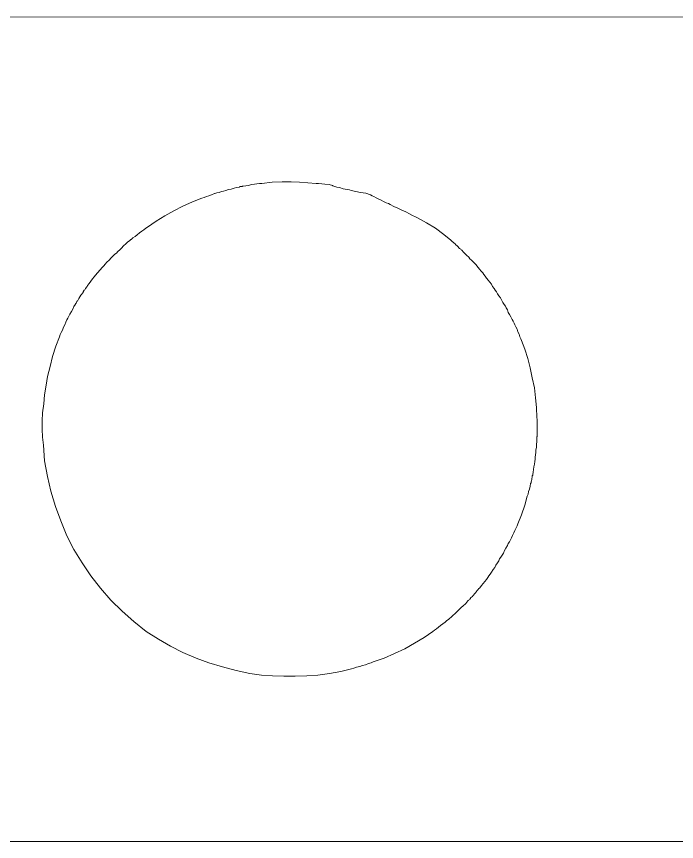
# Model space of a CAD drawing. Header units: centimetres. Extents: x 32 to 238, y -190 to 31.
# Drawn here: x 37.83 to 41.029, y -18.668 to -14.665 of the extents above; entities that cross this region are included whole.
import ezdxf

# ---------------------------------------------------------------- set-up
doc = ezdxf.new("R2010")
doc.units = ezdxf.units.CM
doc.header["$MEASUREMENT"] = 0
doc.layers.add('Layer 1', color=7, linetype='Continuous')

msp = doc.modelspace()

# ---------------------------------------------------------------- linework, layer by layer
at = {"layer": 'Layer 1', "color": 250, "lineweight": 9}
for points, knots in [([(52.80042, -16.66874), (52.80042, -16.66874), (52.80445, -14.66464), (52.80445, -14.66464), (52.80445, -14.66464), (53.30519, -14.66464), (53.30519, -14.66464), (53.30519, -14.66464), (53.80803, -15.98017), (53.80803, -16.6678), (53.80803, -17.35543), (53.3025, -18.6678), (53.3025, -18.6678), (53.3025, -18.6678), (32.29861, -18.6678), (32.29861, -18.6678), (32.29861, -18.6678), (31.79757, -17.34794), (31.79757, -16.65728), (31.79757, -15.97342), (32.29861, -14.6678), (32.29861, -14.6678), (32.29861, -14.6678), (32.79565, -14.6678), (32.79565, -14.6678), (32.79565, -14.6678), (32.79565, -16.6678), (32.79565, -16.6678), (32.79565, -16.6678), (33.4473, -16.6678), (33.4473, -16.6678), (33.4473, -16.6678), (33.4473, -14.6678), (33.4473, -14.6678), (33.4473, -14.6678), (52.14715, -14.66487), (52.14715, -14.66487), (52.14715, -14.66487), (52.14715, -16.66874), (52.14715, -16.66874), (52.14715, -16.66874), (52.80042, -16.66874), (52.80042, -16.66874)], [0, 0, 0, 0, 0.0714286, 0.0714286, 0.0714286, 0.1428571, 0.1428571, 0.1428571, 0.2142857, 0.2142857, 0.2142857, 0.2857143, 0.2857143, 0.2857143, 0.3571429, 0.3571429, 0.3571429, 0.4285714, 0.4285714, 0.4285714, 0.5, 0.5, 0.5, 0.5714286, 0.5714286, 0.5714286, 0.6428571, 0.6428571, 0.6428571, 0.7142857, 0.7142857, 0.7142857, 0.7857143, 0.7857143, 0.7857143, 0.8571429, 0.8571429, 0.8571429, 0.9285714, 0.9285714, 0.9285714, 1, 1, 1, 1]), ([(38.96089, -17.85222), (38.96089, -17.85222), (39.01693, -17.86022), (39.01693, -17.86022), (39.01693, -17.86022), (39.07098, -17.86422), (39.07098, -17.86422), (39.07098, -17.86422), (39.12503, -17.86622), (39.12503, -17.86622), (39.12503, -17.86622), (39.18108, -17.86622), (39.18108, -17.86622), (39.18108, -17.86622), (39.23712, -17.86422), (39.23712, -17.86422), (39.23712, -17.86422), (39.29117, -17.86022), (39.29117, -17.86022), (39.29117, -17.86022), (39.34722, -17.85222), (39.34722, -17.85222), (39.34722, -17.85222), (39.40127, -17.84223), (39.40127, -17.84223), (39.40127, -17.84223), (39.4533, -17.83022), (39.4533, -17.83022), (39.4533, -17.83022), (39.46531, -17.82623), (39.46531, -17.82623), (39.46531, -17.82623), (39.47732, -17.82222), (39.47732, -17.82222), (39.47732, -17.82222), (39.49333, -17.81822), (39.49333, -17.81822), (39.49333, -17.81822), (39.50735, -17.81422), (39.50735, -17.81422), (39.50735, -17.81422), (39.52136, -17.81022), (39.52136, -17.81022), (39.52136, -17.81022), (39.53537, -17.80422), (39.53537, -17.80422), (39.53537, -17.80422), (39.54938, -17.80022), (39.54938, -17.80022), (39.54938, -17.80022), (39.55939, -17.79622), (39.55939, -17.79622), (39.55939, -17.79622), (39.61144, -17.77822), (39.61144, -17.77822), (39.61144, -17.77822), (39.66148, -17.75622), (39.66148, -17.75622), (39.66148, -17.75622), (39.71152, -17.73222), (39.71152, -17.73222), (39.71152, -17.73222), (39.75956, -17.70622), (39.75956, -17.70622), (39.75956, -17.70622), (39.8056, -17.67822), (39.8056, -17.67822), (39.8056, -17.67822), (39.84763, -17.64822), (39.84763, -17.64822), (39.84763, -17.64822), (39.85565, -17.64222), (39.85565, -17.64222), (39.85565, -17.64222), (39.86566, -17.63623), (39.86566, -17.63623), (39.86566, -17.63623), (39.87566, -17.62822), (39.87566, -17.62822), (39.87566, -17.62822), (39.88567, -17.62023), (39.88567, -17.62023), (39.88567, -17.62023), (39.89568, -17.61222), (39.89568, -17.61222), (39.89568, -17.61222), (39.90769, -17.60423), (39.90769, -17.60423), (39.90769, -17.60423), (39.9157, -17.59622), (39.9157, -17.59622), (39.9157, -17.59622), (39.9237, -17.59022), (39.9237, -17.59022), (39.9237, -17.59022), (39.95973, -17.55822), (39.95973, -17.55822), (39.95973, -17.55822), (39.96773, -17.55022), (39.96773, -17.55022), (39.96773, -17.55022), (39.97574, -17.54222), (39.97574, -17.54222), (39.97574, -17.54222), (39.98575, -17.53222), (39.98575, -17.53222), (39.98575, -17.53222), (39.99576, -17.52422), (39.99576, -17.52422), (39.99576, -17.52422), (40.00576, -17.51422), (40.00576, -17.51422), (40.00576, -17.51422), (40.01377, -17.50422), (40.01377, -17.50422), (40.01377, -17.50422), (40.01577, -17.50222), (40.01577, -17.50222), (40.01577, -17.50222), (40.01777, -17.50022), (40.01777, -17.50022), (40.01777, -17.50022), (40.01978, -17.49822), (40.01978, -17.49822), (40.01978, -17.49822), (40.02178, -17.49622), (40.02178, -17.49622), (40.02178, -17.49622), (40.02378, -17.49422), (40.02378, -17.49422), (40.02378, -17.49422), (40.02778, -17.49222), (40.02778, -17.49222), (40.02778, -17.49222), (40.02978, -17.48822), (40.02978, -17.48822), (40.02978, -17.48822), (40.02978, -17.48622), (40.02978, -17.48622), (40.02978, -17.48622), (40.03979, -17.47822), (40.03979, -17.47822), (40.03979, -17.47822), (40.04179, -17.47622), (40.04179, -17.47622), (40.04179, -17.47622), (40.0538, -17.46223), (40.0538, -17.46223), (40.0538, -17.46223), (40.05581, -17.46022), (40.05581, -17.46022), (40.05581, -17.46022), (40.05781, -17.45622), (40.05781, -17.45622), (40.05781, -17.45622), (40.05981, -17.45422), (40.05981, -17.45422), (40.05981, -17.45422), (40.06181, -17.45222), (40.06181, -17.45222), (40.06181, -17.45222), (40.06381, -17.44822), (40.06381, -17.44822), (40.06381, -17.44822), (40.06582, -17.44623), (40.06582, -17.44623), (40.06582, -17.44623), (40.06782, -17.44422), (40.06782, -17.44422), (40.06782, -17.44422), (40.06982, -17.44222), (40.06982, -17.44222), (40.06982, -17.44222), (40.07582, -17.43622), (40.07582, -17.43622), (40.07582, -17.43622), (40.08383, -17.42622), (40.08383, -17.42622), (40.08383, -17.42622), (40.09184, -17.41622), (40.09184, -17.41622), (40.09184, -17.41622), (40.09984, -17.40622), (40.09984, -17.40622), (40.09984, -17.40622), (40.10786, -17.39622), (40.10786, -17.39622), (40.10786, -17.39622), (40.11386, -17.38622), (40.11386, -17.38622), (40.11386, -17.38622), (40.11987, -17.37822), (40.11987, -17.37822), (40.11987, -17.37822), (40.12587, -17.37022), (40.12587, -17.37022), (40.12587, -17.37022), (40.13188, -17.36022), (40.13188, -17.36022), (40.13188, -17.36022), (40.13989, -17.34822), (40.13989, -17.34822), (40.13989, -17.34822), (40.14789, -17.33822), (40.14789, -17.33822), (40.14789, -17.33822), (40.1539, -17.32622), (40.1539, -17.32622), (40.1539, -17.32622), (40.1619, -17.31622), (40.1619, -17.31622), (40.1619, -17.31622), (40.16791, -17.30622), (40.16791, -17.30622), (40.16791, -17.30622), (40.17191, -17.29622), (40.17191, -17.29622), (40.17191, -17.29622), (40.17792, -17.28822), (40.17792, -17.28822), (40.17792, -17.28822), (40.18392, -17.27822), (40.18392, -17.27822), (40.18392, -17.27822), (40.18993, -17.26822), (40.18993, -17.26822), (40.18993, -17.26822), (40.19593, -17.25622), (40.19593, -17.25622), (40.19593, -17.25622), (40.20194, -17.24422), (40.20194, -17.24422), (40.20194, -17.24422), (40.20994, -17.23222), (40.20994, -17.23222), (40.20994, -17.23222), (40.21394, -17.22222), (40.21394, -17.22222), (40.21394, -17.22222), (40.21994, -17.21422), (40.21994, -17.21422), (40.21994, -17.21422), (40.22395, -17.20422), (40.22395, -17.20422), (40.22395, -17.20422), (40.22995, -17.19422), (40.22995, -17.19422), (40.22995, -17.19422), (40.23396, -17.18222), (40.23396, -17.18222), (40.23396, -17.18222), (40.23996, -17.17022), (40.23996, -17.17022), (40.23996, -17.17022), (40.24597, -17.15822), (40.24597, -17.15822), (40.24597, -17.15822), (40.25197, -17.14622), (40.25197, -17.14622), (40.25197, -17.14622), (40.25597, -17.13622), (40.25597, -17.13622), (40.25597, -17.13622), (40.25998, -17.12622), (40.25998, -17.12622), (40.25998, -17.12622), (40.27799, -17.08222), (40.27799, -17.08222), (40.27799, -17.08222), (40.29401, -17.03622), (40.29401, -17.03622), (40.29401, -17.03622), (40.30602, -16.99222), (40.30602, -16.99222), (40.30602, -16.99222), (40.31002, -16.98222), (40.31002, -16.98222), (40.31002, -16.98222), (40.31202, -16.97022), (40.31202, -16.97022), (40.31202, -16.97022), (40.31603, -16.95822), (40.31603, -16.95822), (40.31603, -16.95822), (40.32003, -16.94422), (40.32003, -16.94422), (40.32003, -16.94422), (40.32203, -16.93022), (40.32203, -16.93022), (40.32203, -16.93022), (40.32403, -16.92822), (40.32403, -16.92822), (40.32403, -16.92822), (40.32403, -16.92622), (40.32403, -16.92622), (40.32403, -16.92622), (40.32403, -16.92223), (40.32403, -16.92223), (40.32403, -16.92223), (40.32603, -16.91822), (40.32603, -16.91822), (40.32603, -16.91822), (40.32603, -16.91622), (40.32603, -16.91622), (40.32603, -16.91622), (40.32804, -16.91222), (40.32804, -16.91222), (40.32804, -16.91222), (40.32804, -16.91022), (40.32804, -16.91022), (40.32804, -16.91022), (40.32804, -16.90623), (40.32804, -16.90623), (40.32804, -16.90623), (40.32804, -16.90422), (40.32804, -16.90422), (40.32804, -16.90422), (40.33004, -16.90222), (40.33004, -16.90222), (40.33004, -16.90222), (40.33004, -16.90022), (40.33004, -16.90022), (40.33004, -16.90022), (40.33004, -16.89622), (40.33004, -16.89622), (40.33004, -16.89622), (40.33004, -16.89422), (40.33004, -16.89422), (40.33004, -16.89422), (40.33204, -16.89023), (40.33204, -16.89023), (40.33204, -16.89023), (40.33204, -16.88822), (40.33204, -16.88822), (40.33204, -16.88822), (40.33204, -16.88622), (40.33204, -16.88622), (40.33204, -16.88622), (40.33404, -16.87622), (40.33404, -16.87622), (40.33404, -16.87622), (40.33604, -16.86222), (40.33604, -16.86222), (40.33604, -16.86222), (40.33804, -16.85022), (40.33804, -16.85022), (40.33804, -16.85022), (40.34005, -16.83622), (40.34005, -16.83622), (40.34005, -16.83622), (40.34205, -16.82422), (40.34205, -16.82422), (40.34205, -16.82422), (40.34405, -16.81222), (40.34405, -16.81222), (40.34405, -16.81222), (40.34405, -16.80222), (40.34405, -16.80222), (40.34405, -16.80222), (40.34605, -16.79222), (40.34605, -16.79222), (40.34605, -16.79222), (40.34805, -16.78022), (40.34805, -16.78022), (40.34805, -16.78022), (40.34805, -16.76822), (40.34805, -16.76822), (40.34805, -16.76822), (40.35005, -16.75422), (40.35005, -16.75422), (40.35005, -16.75422), (40.35005, -16.74022), (40.35005, -16.74022), (40.35005, -16.74022), (40.35206, -16.72822), (40.35206, -16.72822), (40.35206, -16.72822), (40.35206, -16.71622), (40.35206, -16.71622), (40.35206, -16.71622), (40.35206, -16.70622), (40.35206, -16.70622), (40.35206, -16.70622), (40.35206, -16.70422), (40.35206, -16.70422), (40.35206, -16.70422), (40.35406, -16.70222), (40.35406, -16.70222), (40.35406, -16.70222), (40.35406, -16.69822), (40.35406, -16.69822), (40.35406, -16.69822), (40.35406, -16.69622), (40.35406, -16.69622), (40.35406, -16.69622), (40.35406, -16.69222), (40.35406, -16.69222), (40.35406, -16.69222), (40.35406, -16.69022), (40.35406, -16.69022), (40.35406, -16.69022), (40.35406, -16.68822), (40.35406, -16.68822), (40.35406, -16.68822), (40.35406, -16.68423), (40.35406, -16.68423), (40.35406, -16.68423), (40.35406, -16.67222), (40.35406, -16.67222), (40.35406, -16.67222), (40.35406, -16.65822), (40.35406, -16.65822), (40.35406, -16.65822), (40.35406, -16.64622), (40.35406, -16.64622), (40.35406, -16.64622), (40.35406, -16.63222), (40.35406, -16.63222), (40.35406, -16.63222), (40.35406, -16.62023), (40.35406, -16.62023), (40.35406, -16.62023), (40.35206, -16.61022), (40.35206, -16.61022), (40.35206, -16.61022), (40.35005, -16.56222), (40.35005, -16.56222), (40.35005, -16.56222), (40.34605, -16.51422), (40.34605, -16.51422), (40.34605, -16.51422), (40.34005, -16.46622), (40.34005, -16.46622), (40.34005, -16.46622), (40.33004, -16.41822), (40.33004, -16.41822), (40.33004, -16.41822), (40.32003, -16.37022), (40.32003, -16.37022), (40.32003, -16.37022), (40.30802, -16.32422), (40.30802, -16.32422), (40.30802, -16.32422), (40.29401, -16.27822), (40.29401, -16.27822), (40.29401, -16.27822), (40.27799, -16.23622), (40.27799, -16.23622), (40.27799, -16.23622), (40.27399, -16.22822), (40.27399, -16.22822), (40.27399, -16.22822), (40.26999, -16.21822), (40.26999, -16.21822), (40.26999, -16.21822), (40.26598, -16.20622), (40.26598, -16.20622), (40.26598, -16.20622), (40.25998, -16.19422), (40.25998, -16.19422), (40.25998, -16.19422), (40.25597, -16.18222), (40.25597, -16.18222), (40.25597, -16.18222), (40.24997, -16.17022), (40.24997, -16.17022), (40.24997, -16.17022), (40.24597, -16.16023), (40.24597, -16.16023), (40.24597, -16.16023), (40.24196, -16.15222), (40.24196, -16.15222), (40.24196, -16.15222), (40.23796, -16.14222), (40.23796, -16.14222), (40.23796, -16.14222), (40.23195, -16.13422), (40.23195, -16.13422), (40.23195, -16.13422), (40.22595, -16.12222), (40.22595, -16.12222), (40.22595, -16.12222), (40.21994, -16.11022), (40.21994, -16.11022), (40.21994, -16.11022), (40.21394, -16.10022), (40.21394, -16.10022), (40.21394, -16.10022), (40.20994, -16.08822), (40.20994, -16.08822), (40.20994, -16.08822), (40.20394, -16.07822), (40.20394, -16.07822), (40.20394, -16.07822), (40.19994, -16.07022), (40.19994, -16.07022), (40.19994, -16.07022), (40.19393, -16.06222), (40.19393, -16.06222), (40.19393, -16.06222), (40.18793, -16.05222), (40.18793, -16.05222), (40.18793, -16.05222), (40.18192, -16.04222), (40.18192, -16.04222), (40.18192, -16.04222), (40.17592, -16.03022), (40.17592, -16.03022), (40.17592, -16.03022), (40.16791, -16.02022), (40.16791, -16.02022), (40.16791, -16.02022), (40.1619, -16.01022), (40.1619, -16.01022), (40.1619, -16.01022), (40.1559, -16.00022), (40.1559, -16.00022), (40.1559, -16.00022), (40.14989, -15.99222), (40.14989, -15.99222), (40.14989, -15.99222), (40.14589, -15.98422), (40.14589, -15.98422), (40.14589, -15.98422), (40.13788, -15.97422), (40.13788, -15.97422), (40.13788, -15.97422), (40.13188, -15.96422), (40.13188, -15.96422), (40.13188, -15.96422), (40.12387, -15.95422), (40.12387, -15.95422), (40.12387, -15.95422), (40.11587, -15.94422), (40.11587, -15.94422), (40.11587, -15.94422), (40.10986, -15.93622), (40.10986, -15.93622), (40.10986, -15.93622), (40.10786, -15.93422), (40.10786, -15.93422), (40.10786, -15.93422), (40.10185, -15.92422), (40.10185, -15.92422), (40.10185, -15.92422), (40.09584, -15.91622), (40.09584, -15.91622), (40.09584, -15.91622), (40.08984, -15.90822), (40.08984, -15.90822), (40.08984, -15.90822), (40.08183, -15.90022), (40.08183, -15.90022), (40.08183, -15.90022), (40.07382, -15.89022), (40.07382, -15.89022), (40.07382, -15.89022), (40.06782, -15.88222), (40.06782, -15.88222), (40.06782, -15.88222), (40.06582, -15.88022), (40.06582, -15.88022), (40.06582, -15.88022), (40.05781, -15.87022), (40.05781, -15.87022), (40.05781, -15.87022), (40.0498, -15.86222), (40.0498, -15.86222), (40.0498, -15.86222), (40.04179, -15.85422), (40.04179, -15.85422), (40.04179, -15.85422), (40.03579, -15.84622), (40.03579, -15.84622), (40.03579, -15.84622), (40.02778, -15.84022), (40.02778, -15.84022), (40.02778, -15.84022), (40.02178, -15.83222), (40.02178, -15.83222), (40.02178, -15.83222), (40.01177, -15.82222), (40.01177, -15.82222), (40.01177, -15.82222), (40.00376, -15.81422), (40.00376, -15.81422), (40.00376, -15.81422), (39.99375, -15.80422), (39.99375, -15.80422), (39.99375, -15.80422), (39.99175, -15.80222), (39.99175, -15.80222), (39.99175, -15.80222), (39.98975, -15.80022), (39.98975, -15.80022), (39.98975, -15.80022), (39.98775, -15.79822), (39.98775, -15.79822), (39.98775, -15.79822), (39.98575, -15.79622), (39.98575, -15.79622), (39.98575, -15.79622), (39.98375, -15.79422), (39.98375, -15.79422), (39.98375, -15.79422), (39.97974, -15.79222), (39.97974, -15.79222), (39.97974, -15.79222), (39.97774, -15.79022), (39.97774, -15.79022), (39.97774, -15.79022), (39.97574, -15.78822), (39.97574, -15.78822), (39.97574, -15.78822), (39.96973, -15.78022), (39.96973, -15.78022), (39.96973, -15.78022), (39.96773, -15.78022), (39.96773, -15.78022), (39.96773, -15.78022), (39.96773, -15.77822), (39.96773, -15.77822), (39.96773, -15.77822), (39.96573, -15.77822), (39.96573, -15.77822), (39.96573, -15.77822), (39.96373, -15.77622), (39.96373, -15.77622), (39.96373, -15.77622), (39.96173, -15.77422), (39.96173, -15.77422), (39.96173, -15.77422), (39.95973, -15.77222), (39.95973, -15.77222), (39.95973, -15.77222), (39.95772, -15.77022), (39.95772, -15.77022), (39.95772, -15.77022), (39.95573, -15.76822), (39.95573, -15.76822), (39.95573, -15.76822), (39.94172, -15.75622), (39.94172, -15.75622), (39.94172, -15.75622), (39.93571, -15.75022), (39.93571, -15.75022), (39.93571, -15.75022), (39.90169, -15.72222), (39.90169, -15.72222), (39.90169, -15.72222), (39.86165, -15.69222), (39.86165, -15.69222), (39.86165, -15.69222), (39.81761, -15.66622), (39.81761, -15.66622), (39.81761, -15.66622), (39.77357, -15.64222), (39.77357, -15.64222), (39.77357, -15.64222), (39.76356, -15.63622), (39.76356, -15.63622), (39.76356, -15.63622), (39.74955, -15.63022), (39.74955, -15.63022), (39.74955, -15.63022), (39.73554, -15.62222), (39.73554, -15.62222), (39.73554, -15.62222), (39.71752, -15.61222), (39.71752, -15.61222), (39.71752, -15.61222), (39.69751, -15.60422), (39.69751, -15.60422), (39.69751, -15.60422), (39.6775, -15.59422), (39.6775, -15.59422), (39.6775, -15.59422), (39.65948, -15.58622), (39.65948, -15.58622), (39.65948, -15.58622), (39.64147, -15.57622), (39.64147, -15.57622), (39.64147, -15.57622), (39.63346, -15.57222), (39.63346, -15.57222), (39.63346, -15.57222), (39.62145, -15.56822), (39.62145, -15.56822), (39.62145, -15.56822), (39.60944, -15.56222), (39.60944, -15.56222), (39.60944, -15.56222), (39.59743, -15.55622), (39.59743, -15.55622), (39.59743, -15.55622), (39.58541, -15.55022), (39.58541, -15.55022), (39.58541, -15.55022), (39.5734, -15.54422), (39.5734, -15.54422), (39.5734, -15.54422), (39.56139, -15.53822), (39.56139, -15.53822), (39.56139, -15.53822), (39.55339, -15.53422), (39.55339, -15.53422), (39.55339, -15.53422), (39.54538, -15.53022), (39.54538, -15.53022), (39.54538, -15.53022), (39.52336, -15.52222), (39.52336, -15.52222), (39.52336, -15.52222), (39.49734, -15.51822), (39.49734, -15.51822), (39.49734, -15.51822), (39.4513, -15.50822), (39.4513, -15.50822), (39.4513, -15.50822), (39.4433, -15.50622), (39.4433, -15.50622), (39.4433, -15.50622), (39.43329, -15.50422), (39.43329, -15.50422), (39.43329, -15.50422), (39.42328, -15.50222), (39.42328, -15.50222), (39.42328, -15.50222), (39.41328, -15.50022), (39.41328, -15.50022), (39.41328, -15.50022), (39.39526, -15.49422), (39.39526, -15.49422), (39.39526, -15.49422), (39.38325, -15.49222), (39.38325, -15.49222), (39.38325, -15.49222), (39.36323, -15.48622), (39.36323, -15.48622), (39.36323, -15.48622), (39.36123, -15.48422), (39.36123, -15.48422), (39.36123, -15.48422), (39.34522, -15.48022), (39.34522, -15.48022), (39.34522, -15.48022), (39.32519, -15.47822), (39.32519, -15.47822), (39.32519, -15.47822), (39.30918, -15.47622), (39.30918, -15.47622), (39.30918, -15.47622), (39.29317, -15.47422), (39.29317, -15.47422), (39.29317, -15.47422), (39.28316, -15.47422), (39.28316, -15.47422), (39.28316, -15.47422), (39.20109, -15.46822), (39.20109, -15.46822), (39.20109, -15.46822), (39.16106, -15.46622), (39.16106, -15.46622), (39.16106, -15.46622), (39.11703, -15.46622), (39.11703, -15.46622), (39.11703, -15.46622), (39.06898, -15.46822), (39.06898, -15.46822), (39.06898, -15.46822), (39.01894, -15.47422), (39.01894, -15.47422), (39.01894, -15.47422), (39.00693, -15.47422), (39.00693, -15.47422), (39.00693, -15.47422), (38.99492, -15.47622), (38.99492, -15.47622), (38.99492, -15.47622), (38.98291, -15.47822), (38.98291, -15.47822), (38.98291, -15.47822), (38.96889, -15.48022), (38.96889, -15.48022), (38.96889, -15.48022), (38.95488, -15.48422), (38.95488, -15.48422), (38.95488, -15.48422), (38.94087, -15.48622), (38.94087, -15.48622), (38.94087, -15.48622), (38.92887, -15.48822), (38.92887, -15.48822), (38.92887, -15.48822), (38.92687, -15.48822), (38.92687, -15.48822), (38.92687, -15.48822), (38.92487, -15.48822), (38.92487, -15.48822), (38.92487, -15.48822), (38.92286, -15.49022), (38.92286, -15.49022), (38.92286, -15.49022), (38.91886, -15.49022), (38.91886, -15.49022), (38.91886, -15.49022), (38.91686, -15.49022), (38.91686, -15.49022), (38.91686, -15.49022), (38.91286, -15.49022), (38.91286, -15.49022), (38.91286, -15.49022), (38.91085, -15.49222), (38.91085, -15.49222), (38.91085, -15.49222), (38.90885, -15.49222), (38.90885, -15.49222), (38.90885, -15.49222), (38.89684, -15.49422), (38.89684, -15.49422), (38.89684, -15.49422), (38.88483, -15.49822), (38.88483, -15.49822), (38.88483, -15.49822), (38.87082, -15.50222), (38.87082, -15.50222), (38.87082, -15.50222), (38.85681, -15.50422), (38.85681, -15.50422), (38.85681, -15.50422), (38.8448, -15.50822), (38.8448, -15.50822), (38.8448, -15.50822), (38.83279, -15.51222), (38.83279, -15.51222), (38.83279, -15.51222), (38.82277, -15.51422), (38.82277, -15.51422), (38.82277, -15.51422), (38.81276, -15.51822), (38.81276, -15.51822), (38.81276, -15.51822), (38.80075, -15.52022), (38.80075, -15.52022), (38.80075, -15.52022), (38.79075, -15.52422), (38.79075, -15.52422), (38.79075, -15.52422), (38.78874, -15.52422), (38.78874, -15.52422), (38.78874, -15.52422), (38.77473, -15.53022), (38.77473, -15.53022), (38.77473, -15.53022), (38.76272, -15.53422), (38.76272, -15.53422), (38.76272, -15.53422), (38.75071, -15.53822), (38.75071, -15.53822), (38.75071, -15.53822), (38.7387, -15.54222), (38.7387, -15.54222), (38.7387, -15.54222), (38.72869, -15.54622), (38.72869, -15.54622), (38.72869, -15.54622), (38.68265, -15.56422), (38.68265, -15.56422), (38.68265, -15.56422), (38.63662, -15.58422), (38.63662, -15.58422), (38.63662, -15.58422), (38.59258, -15.60822), (38.59258, -15.60822), (38.59258, -15.60822), (38.54854, -15.63222), (38.54854, -15.63222), (38.54854, -15.63222), (38.50651, -15.65822), (38.50651, -15.65822), (38.50651, -15.65822), (38.46447, -15.68622), (38.46447, -15.68622), (38.46447, -15.68622), (38.45646, -15.69222), (38.45646, -15.69222), (38.45646, -15.69222), (38.44646, -15.70022), (38.44646, -15.70022), (38.44646, -15.70022), (38.43645, -15.70622), (38.43645, -15.70622), (38.43645, -15.70622), (38.42644, -15.71422), (38.42644, -15.71422), (38.42644, -15.71422), (38.41444, -15.72422), (38.41444, -15.72422), (38.41444, -15.72422), (38.40443, -15.73222), (38.40443, -15.73222), (38.40443, -15.73222), (38.39442, -15.73822), (38.39442, -15.73822), (38.39442, -15.73822), (38.39242, -15.74022), (38.39242, -15.74022), (38.39242, -15.74022), (38.39042, -15.74222), (38.39042, -15.74222), (38.39042, -15.74222), (38.38842, -15.74422), (38.38842, -15.74422), (38.38842, -15.74422), (38.38641, -15.74622), (38.38641, -15.74622), (38.38641, -15.74622), (38.3844, -15.74622), (38.3844, -15.74622), (38.3844, -15.74622), (38.3824, -15.74822), (38.3824, -15.74822), (38.3824, -15.74822), (38.3804, -15.75022), (38.3804, -15.75022), (38.3804, -15.75022), (38.3784, -15.75222), (38.3784, -15.75222), (38.3784, -15.75222), (38.36839, -15.76022), (38.36839, -15.76022), (38.36839, -15.76022), (38.36038, -15.76822), (38.36038, -15.76822), (38.36038, -15.76822), (38.34837, -15.77822), (38.34837, -15.77822), (38.34837, -15.77822), (38.33837, -15.78822), (38.33837, -15.78822), (38.33837, -15.78822), (38.33036, -15.79622), (38.33036, -15.79622), (38.33036, -15.79622), (38.32035, -15.80422), (38.32035, -15.80422), (38.32035, -15.80422), (38.31435, -15.81222), (38.31435, -15.81222), (38.31435, -15.81222), (38.30634, -15.81822), (38.30634, -15.81822), (38.30634, -15.81822), (38.29633, -15.82822), (38.29633, -15.82822), (38.29633, -15.82822), (38.28832, -15.83622), (38.28832, -15.83622), (38.28832, -15.83622), (38.27832, -15.84622), (38.27832, -15.84622), (38.27832, -15.84622), (38.26831, -15.85622), (38.26831, -15.85622), (38.26831, -15.85622), (38.2603, -15.86622), (38.2603, -15.86622), (38.2603, -15.86622), (38.25229, -15.87422), (38.25229, -15.87422), (38.25229, -15.87422), (38.24429, -15.88222), (38.24429, -15.88222), (38.24429, -15.88222), (38.21227, -15.92022), (38.21227, -15.92022), (38.21227, -15.92022), (38.20625, -15.92822), (38.20625, -15.92822), (38.20625, -15.92822), (38.19825, -15.93822), (38.19825, -15.93822), (38.19825, -15.93822), (38.19024, -15.94822), (38.19024, -15.94822), (38.19024, -15.94822), (38.18223, -15.96022), (38.18223, -15.96022), (38.18223, -15.96022), (38.17423, -15.97022), (38.17423, -15.97022), (38.17423, -15.97022), (38.17223, -15.97422), (38.17223, -15.97422), (38.17223, -15.97422), (38.17022, -15.97622), (38.17022, -15.97622), (38.17022, -15.97622), (38.16823, -15.97822), (38.16823, -15.97822), (38.16823, -15.97822), (38.16622, -15.98222), (38.16622, -15.98222), (38.16622, -15.98222), (38.16423, -15.98422), (38.16423, -15.98422), (38.16423, -15.98422), (38.16222, -15.98822), (38.16222, -15.98822), (38.16222, -15.98822), (38.16022, -15.99022), (38.16022, -15.99022), (38.16022, -15.99022), (38.15821, -15.99222), (38.15821, -15.99222), (38.15821, -15.99222), (38.15222, -16.00022), (38.15222, -16.00022), (38.15222, -16.00022), (38.15222, -16.00422), (38.15222, -16.00422), (38.15222, -16.00422), (38.1422, -16.01622), (38.1422, -16.01622), (38.1422, -16.01622), (38.13219, -16.03222), (38.13219, -16.03222), (38.13219, -16.03222), (38.12619, -16.04222), (38.12619, -16.04222), (38.12619, -16.04222), (38.12419, -16.04422), (38.12419, -16.04422), (38.12419, -16.04422), (38.12419, -16.04622), (38.12419, -16.04622), (38.12419, -16.04622), (38.12218, -16.04823), (38.12218, -16.04823), (38.12218, -16.04823), (38.12018, -16.05022), (38.12018, -16.05022), (38.12018, -16.05022), (38.12018, -16.05222), (38.12018, -16.05222), (38.12018, -16.05222), (38.11818, -16.05622), (38.11818, -16.05622), (38.11818, -16.05622), (38.11618, -16.05822), (38.11618, -16.05822), (38.11618, -16.05822), (38.11618, -16.06022), (38.11618, -16.06022), (38.11618, -16.06022), (38.10817, -16.07222), (38.10817, -16.07222), (38.10817, -16.07222), (38.10217, -16.08422), (38.10217, -16.08422), (38.10217, -16.08422), (38.09616, -16.09623), (38.09616, -16.09623), (38.09616, -16.09623), (38.08816, -16.10822), (38.08816, -16.10822), (38.08816, -16.10822), (38.08415, -16.11822), (38.08415, -16.11822), (38.08415, -16.11822), (38.07815, -16.12823), (38.07815, -16.12823), (38.07815, -16.12823), (38.07414, -16.13622), (38.07414, -16.13622), (38.07414, -16.13622), (38.06814, -16.14822), (38.06814, -16.14822), (38.06814, -16.14822), (38.06414, -16.16023), (38.06414, -16.16023), (38.06414, -16.16023), (38.05813, -16.17222), (38.05813, -16.17222), (38.05813, -16.17222), (38.05213, -16.18622), (38.05213, -16.18622), (38.05213, -16.18622), (38.04612, -16.19822), (38.04612, -16.19822), (38.04612, -16.19822), (38.04212, -16.20822), (38.04212, -16.20822), (38.04212, -16.20822), (38.03811, -16.21822), (38.03811, -16.21822), (38.03811, -16.21822), (38.0201, -16.26422), (38.0201, -16.26422), (38.0201, -16.26422), (38.00409, -16.31422), (38.00409, -16.31422), (38.00409, -16.31422), (37.99207, -16.36222), (37.99207, -16.36222), (37.99207, -16.36222), (37.98006, -16.41222), (37.98006, -16.41222), (37.98006, -16.41222), (37.97406, -16.45422), (37.97406, -16.45422), (37.97406, -16.45422), (37.96606, -16.50022), (37.96606, -16.50022), (37.96606, -16.50022), (37.96206, -16.54422), (37.96206, -16.54422), (37.96206, -16.54422), (37.95604, -16.58823), (37.95604, -16.58823), (37.95604, -16.58823), (37.95405, -16.62622), (37.95405, -16.62622), (37.95405, -16.62622), (37.95405, -16.66622), (37.95405, -16.66622), (37.95405, -16.66622), (37.95604, -16.70622), (37.95604, -16.70622), (37.95604, -16.70622), (37.96005, -16.74422), (37.96005, -16.74422), (37.96005, -16.74422), (37.96606, -16.82022), (37.96606, -16.82022), (37.96606, -16.82022), (37.98006, -16.89622), (37.98006, -16.89622), (37.98006, -16.89622), (37.99608, -16.96822), (37.99608, -16.96822), (37.99608, -16.96822), (38.0181, -17.04222), (38.0181, -17.04222), (38.0181, -17.04222), (38.04412, -17.11223), (38.04412, -17.11223), (38.04412, -17.11223), (38.07414, -17.18422), (38.07414, -17.18422), (38.07414, -17.18422), (38.10817, -17.25022), (38.10817, -17.25022), (38.10817, -17.25022), (38.14821, -17.31622), (38.14821, -17.31622), (38.14821, -17.31622), (38.19024, -17.37822), (38.19024, -17.37822), (38.19024, -17.37822), (38.23628, -17.43822), (38.23628, -17.43822), (38.23628, -17.43822), (38.28632, -17.49622), (38.28632, -17.49622), (38.28632, -17.49622), (38.34237, -17.55022), (38.34237, -17.55022), (38.34237, -17.55022), (38.39842, -17.60022), (38.39842, -17.60022), (38.39842, -17.60022), (38.45847, -17.64822), (38.45847, -17.64822), (38.45847, -17.64822), (38.51852, -17.68622), (38.51852, -17.68622), (38.51852, -17.68622), (38.57657, -17.72022), (38.57657, -17.72022), (38.57657, -17.72022), (38.63662, -17.75022), (38.63662, -17.75022), (38.63662, -17.75022), (38.70067, -17.77822), (38.70067, -17.77822), (38.70067, -17.77822), (38.76272, -17.80022), (38.76272, -17.80022), (38.76272, -17.80022), (38.82878, -17.82022), (38.82878, -17.82022), (38.82878, -17.82022), (38.89484, -17.83822), (38.89484, -17.83822), (38.89484, -17.83822), (38.96089, -17.85222), (38.96089, -17.85222)], [0, 0, 0, 0, 0.0025063, 0.0025063, 0.0025063, 0.0050125, 0.0050125, 0.0050125, 0.0075188, 0.0075188, 0.0075188, 0.0100251, 0.0100251, 0.0100251, 0.0125313, 0.0125313, 0.0125313, 0.0150376, 0.0150376, 0.0150376, 0.0175439, 0.0175439, 0.0175439, 0.0200501, 0.0200501, 0.0200501, 0.0225564, 0.0225564, 0.0225564, 0.0250627, 0.0250627, 0.0250627, 0.0275689, 0.0275689, 0.0275689, 0.0300752, 0.0300752, 0.0300752, 0.0325815, 0.0325815, 0.0325815, 0.0350877, 0.0350877, 0.0350877, 0.037594, 0.037594, 0.037594, 0.0401003, 0.0401003, 0.0401003, 0.0426065, 0.0426065, 0.0426065, 0.0451128, 0.0451128, 0.0451128, 0.047619, 0.047619, 0.047619, 0.0501253, 0.0501253, 0.0501253, 0.0526316, 0.0526316, 0.0526316, 0.0551378, 0.0551378, 0.0551378, 0.0576441, 0.0576441, 0.0576441, 0.0601504, 0.0601504, 0.0601504, 0.0626566, 0.0626566, 0.0626566, 0.0651629, 0.0651629, 0.0651629, 0.0676692, 0.0676692, 0.0676692, 0.0701754, 0.0701754, 0.0701754, 0.0726817, 0.0726817, 0.0726817, 0.075188, 0.075188, 0.075188, 0.0776942, 0.0776942, 0.0776942, 0.0802005, 0.0802005, 0.0802005, 0.0827068, 0.0827068, 0.0827068, 0.085213, 0.085213, 0.085213, 0.0877193, 0.0877193, 0.0877193, 0.0902256, 0.0902256, 0.0902256, 0.0927318, 0.0927318, 0.0927318, 0.0952381, 0.0952381, 0.0952381, 0.0977444, 0.0977444, 0.0977444, 0.1002506, 0.1002506, 0.1002506, 0.1027569, 0.1027569, 0.1027569, 0.1052632, 0.1052632, 0.1052632, 0.1077694, 0.1077694, 0.1077694, 0.1102757, 0.1102757, 0.1102757, 0.112782, 0.112782, 0.112782, 0.1152882, 0.1152882, 0.1152882, 0.1177945, 0.1177945, 0.1177945, 0.1203008, 0.1203008, 0.1203008, 0.122807, 0.122807, 0.122807, 0.1253133, 0.1253133, 0.1253133, 0.1278195, 0.1278195, 0.1278195, 0.1303258, 0.1303258, 0.1303258, 0.1328321, 0.1328321, 0.1328321, 0.1353383, 0.1353383, 0.1353383, 0.1378446, 0.1378446, 0.1378446, 0.1403509, 0.1403509, 0.1403509, 0.1428571, 0.1428571, 0.1428571, 0.1453634, 0.1453634, 0.1453634, 0.1478697, 0.1478697, 0.1478697, 0.1503759, 0.1503759, 0.1503759, 0.1528822, 0.1528822, 0.1528822, 0.1553885, 0.1553885, 0.1553885, 0.1578947, 0.1578947, 0.1578947, 0.160401, 0.160401, 0.160401, 0.1629073, 0.1629073, 0.1629073, 0.1654135, 0.1654135, 0.1654135, 0.1679198, 0.1679198, 0.1679198, 0.1704261, 0.1704261, 0.1704261, 0.1729323, 0.1729323, 0.1729323, 0.1754386, 0.1754386, 0.1754386, 0.1779449, 0.1779449, 0.1779449, 0.1804511, 0.1804511, 0.1804511, 0.1829574, 0.1829574, 0.1829574, 0.1854637, 0.1854637, 0.1854637, 0.1879699, 0.1879699, 0.1879699, 0.1904762, 0.1904762, 0.1904762, 0.1929825, 0.1929825, 0.1929825, 0.1954887, 0.1954887, 0.1954887, 0.197995, 0.197995, 0.197995, 0.2005013, 0.2005013, 0.2005013, 0.2030075, 0.2030075, 0.2030075, 0.2055138, 0.2055138, 0.2055138, 0.2080201, 0.2080201, 0.2080201, 0.2105263, 0.2105263, 0.2105263, 0.2130326, 0.2130326, 0.2130326, 0.2155388, 0.2155388, 0.2155388, 0.2180451, 0.2180451, 0.2180451, 0.2205514, 0.2205514, 0.2205514, 0.2230576, 0.2230576, 0.2230576, 0.2255639, 0.2255639, 0.2255639, 0.2280702, 0.2280702, 0.2280702, 0.2305764, 0.2305764, 0.2305764, 0.2330827, 0.2330827, 0.2330827, 0.235589, 0.235589, 0.235589, 0.2380952, 0.2380952, 0.2380952, 0.2406015, 0.2406015, 0.2406015, 0.2431078, 0.2431078, 0.2431078, 0.245614, 0.245614, 0.245614, 0.2481203, 0.2481203, 0.2481203, 0.2506266, 0.2506266, 0.2506266, 0.2531328, 0.2531328, 0.2531328, 0.2556391, 0.2556391, 0.2556391, 0.2581454, 0.2581454, 0.2581454, 0.2606516, 0.2606516, 0.2606516, 0.2631579, 0.2631579, 0.2631579, 0.2656642, 0.2656642, 0.2656642, 0.2681704, 0.2681704, 0.2681704, 0.2706767, 0.2706767, 0.2706767, 0.273183, 0.273183, 0.273183, 0.2756892, 0.2756892, 0.2756892, 0.2781955, 0.2781955, 0.2781955, 0.2807018, 0.2807018, 0.2807018, 0.283208, 0.283208, 0.283208, 0.2857143, 0.2857143, 0.2857143, 0.2882206, 0.2882206, 0.2882206, 0.2907268, 0.2907268, 0.2907268, 0.2932331, 0.2932331, 0.2932331, 0.2957393, 0.2957393, 0.2957393, 0.2982456, 0.2982456, 0.2982456, 0.3007519, 0.3007519, 0.3007519, 0.3032581, 0.3032581, 0.3032581, 0.3057644, 0.3057644, 0.3057644, 0.3082707, 0.3082707, 0.3082707, 0.3107769, 0.3107769, 0.3107769, 0.3132832, 0.3132832, 0.3132832, 0.3157895, 0.3157895, 0.3157895, 0.3182957, 0.3182957, 0.3182957, 0.320802, 0.320802, 0.320802, 0.3233083, 0.3233083, 0.3233083, 0.3258145, 0.3258145, 0.3258145, 0.3283208, 0.3283208, 0.3283208, 0.3308271, 0.3308271, 0.3308271, 0.3333333, 0.3333333, 0.3333333, 0.3358396, 0.3358396, 0.3358396, 0.3383459, 0.3383459, 0.3383459, 0.3408521, 0.3408521, 0.3408521, 0.3433584, 0.3433584, 0.3433584, 0.3458647, 0.3458647, 0.3458647, 0.3483709, 0.3483709, 0.3483709, 0.3508772, 0.3508772, 0.3508772, 0.3533835, 0.3533835, 0.3533835, 0.3558897, 0.3558897, 0.3558897, 0.358396, 0.358396, 0.358396, 0.3609023, 0.3609023, 0.3609023, 0.3634085, 0.3634085, 0.3634085, 0.3659148, 0.3659148, 0.3659148, 0.3684211, 0.3684211, 0.3684211, 0.3709273, 0.3709273, 0.3709273, 0.3734336, 0.3734336, 0.3734336, 0.3759398, 0.3759398, 0.3759398, 0.3784461, 0.3784461, 0.3784461, 0.3809524, 0.3809524, 0.3809524, 0.3834586, 0.3834586, 0.3834586, 0.3859649, 0.3859649, 0.3859649, 0.3884712, 0.3884712, 0.3884712, 0.3909774, 0.3909774, 0.3909774, 0.3934837, 0.3934837, 0.3934837, 0.39599, 0.39599, 0.39599, 0.3984962, 0.3984962, 0.3984962, 0.4010025, 0.4010025, 0.4010025, 0.4035088, 0.4035088, 0.4035088, 0.406015, 0.406015, 0.406015, 0.4085213, 0.4085213, 0.4085213, 0.4110276, 0.4110276, 0.4110276, 0.4135338, 0.4135338, 0.4135338, 0.4160401, 0.4160401, 0.4160401, 0.4185464, 0.4185464, 0.4185464, 0.4210526, 0.4210526, 0.4210526, 0.4235589, 0.4235589, 0.4235589, 0.4260652, 0.4260652, 0.4260652, 0.4285714, 0.4285714, 0.4285714, 0.4310777, 0.4310777, 0.4310777, 0.433584, 0.433584, 0.433584, 0.4360902, 0.4360902, 0.4360902, 0.4385965, 0.4385965, 0.4385965, 0.4411028, 0.4411028, 0.4411028, 0.443609, 0.443609, 0.443609, 0.4461153, 0.4461153, 0.4461153, 0.4486216, 0.4486216, 0.4486216, 0.4511278, 0.4511278, 0.4511278, 0.4536341, 0.4536341, 0.4536341, 0.4561404, 0.4561404, 0.4561404, 0.4586466, 0.4586466, 0.4586466, 0.4611529, 0.4611529, 0.4611529, 0.4636591, 0.4636591, 0.4636591, 0.4661654, 0.4661654, 0.4661654, 0.4686717, 0.4686717, 0.4686717, 0.4711779, 0.4711779, 0.4711779, 0.4736842, 0.4736842, 0.4736842, 0.4761905, 0.4761905, 0.4761905, 0.4786967, 0.4786967, 0.4786967, 0.481203, 0.481203, 0.481203, 0.4837093, 0.4837093, 0.4837093, 0.4862155, 0.4862155, 0.4862155, 0.4887218, 0.4887218, 0.4887218, 0.4912281, 0.4912281, 0.4912281, 0.4937343, 0.4937343, 0.4937343, 0.4962406, 0.4962406, 0.4962406, 0.4987469, 0.4987469, 0.4987469, 0.5012531, 0.5012531, 0.5012531, 0.5037594, 0.5037594, 0.5037594, 0.5062657, 0.5062657, 0.5062657, 0.5087719, 0.5087719, 0.5087719, 0.5112782, 0.5112782, 0.5112782, 0.5137845, 0.5137845, 0.5137845, 0.5162907, 0.5162907, 0.5162907, 0.518797, 0.518797, 0.518797, 0.5213033, 0.5213033, 0.5213033, 0.5238095, 0.5238095, 0.5238095, 0.5263158, 0.5263158, 0.5263158, 0.5288221, 0.5288221, 0.5288221, 0.5313283, 0.5313283, 0.5313283, 0.5338346, 0.5338346, 0.5338346, 0.5363409, 0.5363409, 0.5363409, 0.5388471, 0.5388471, 0.5388471, 0.5413534, 0.5413534, 0.5413534, 0.5438596, 0.5438596, 0.5438596, 0.5463659, 0.5463659, 0.5463659, 0.5488722, 0.5488722, 0.5488722, 0.5513784, 0.5513784, 0.5513784, 0.5538847, 0.5538847, 0.5538847, 0.556391, 0.556391, 0.556391, 0.5588972, 0.5588972, 0.5588972, 0.5614035, 0.5614035, 0.5614035, 0.5639098, 0.5639098, 0.5639098, 0.566416, 0.566416, 0.566416, 0.5689223, 0.5689223, 0.5689223, 0.5714286, 0.5714286, 0.5714286, 0.5739348, 0.5739348, 0.5739348, 0.5764411, 0.5764411, 0.5764411, 0.5789474, 0.5789474, 0.5789474, 0.5814536, 0.5814536, 0.5814536, 0.5839599, 0.5839599, 0.5839599, 0.5864662, 0.5864662, 0.5864662, 0.5889724, 0.5889724, 0.5889724, 0.5914787, 0.5914787, 0.5914787, 0.593985, 0.593985, 0.593985, 0.5964912, 0.5964912, 0.5964912, 0.5989975, 0.5989975, 0.5989975, 0.6015038, 0.6015038, 0.6015038, 0.60401, 0.60401, 0.60401, 0.6065163, 0.6065163, 0.6065163, 0.6090226, 0.6090226, 0.6090226, 0.6115288, 0.6115288, 0.6115288, 0.6140351, 0.6140351, 0.6140351, 0.6165414, 0.6165414, 0.6165414, 0.6190476, 0.6190476, 0.6190476, 0.6215539, 0.6215539, 0.6215539, 0.6240602, 0.6240602, 0.6240602, 0.6265664, 0.6265664, 0.6265664, 0.6290727, 0.6290727, 0.6290727, 0.6315789, 0.6315789, 0.6315789, 0.6340852, 0.6340852, 0.6340852, 0.6365915, 0.6365915, 0.6365915, 0.6390977, 0.6390977, 0.6390977, 0.641604, 0.641604, 0.641604, 0.6441103, 0.6441103, 0.6441103, 0.6466165, 0.6466165, 0.6466165, 0.6491228, 0.6491228, 0.6491228, 0.6516291, 0.6516291, 0.6516291, 0.6541353, 0.6541353, 0.6541353, 0.6566416, 0.6566416, 0.6566416, 0.6591479, 0.6591479, 0.6591479, 0.6616541, 0.6616541, 0.6616541, 0.6641604, 0.6641604, 0.6641604, 0.6666667, 0.6666667, 0.6666667, 0.6691729, 0.6691729, 0.6691729, 0.6716792, 0.6716792, 0.6716792, 0.6741855, 0.6741855, 0.6741855, 0.6766917, 0.6766917, 0.6766917, 0.679198, 0.679198, 0.679198, 0.6817043, 0.6817043, 0.6817043, 0.6842105, 0.6842105, 0.6842105, 0.6867168, 0.6867168, 0.6867168, 0.6892231, 0.6892231, 0.6892231, 0.6917293, 0.6917293, 0.6917293, 0.6942356, 0.6942356, 0.6942356, 0.6967419, 0.6967419, 0.6967419, 0.6992481, 0.6992481, 0.6992481, 0.7017544, 0.7017544, 0.7017544, 0.7042607, 0.7042607, 0.7042607, 0.7067669, 0.7067669, 0.7067669, 0.7092732, 0.7092732, 0.7092732, 0.7117794, 0.7117794, 0.7117794, 0.7142857, 0.7142857, 0.7142857, 0.716792, 0.716792, 0.716792, 0.7192982, 0.7192982, 0.7192982, 0.7218045, 0.7218045, 0.7218045, 0.7243108, 0.7243108, 0.7243108, 0.726817, 0.726817, 0.726817, 0.7293233, 0.7293233, 0.7293233, 0.7318296, 0.7318296, 0.7318296, 0.7343358, 0.7343358, 0.7343358, 0.7368421, 0.7368421, 0.7368421, 0.7393484, 0.7393484, 0.7393484, 0.7418546, 0.7418546, 0.7418546, 0.7443609, 0.7443609, 0.7443609, 0.7468672, 0.7468672, 0.7468672, 0.7493734, 0.7493734, 0.7493734, 0.7518797, 0.7518797, 0.7518797, 0.754386, 0.754386, 0.754386, 0.7568922, 0.7568922, 0.7568922, 0.7593985, 0.7593985, 0.7593985, 0.7619048, 0.7619048, 0.7619048, 0.764411, 0.764411, 0.764411, 0.7669173, 0.7669173, 0.7669173, 0.7694236, 0.7694236, 0.7694236, 0.7719298, 0.7719298, 0.7719298, 0.7744361, 0.7744361, 0.7744361, 0.7769424, 0.7769424, 0.7769424, 0.7794486, 0.7794486, 0.7794486, 0.7819549, 0.7819549, 0.7819549, 0.7844612, 0.7844612, 0.7844612, 0.7869674, 0.7869674, 0.7869674, 0.7894737, 0.7894737, 0.7894737, 0.7919799, 0.7919799, 0.7919799, 0.7944862, 0.7944862, 0.7944862, 0.7969925, 0.7969925, 0.7969925, 0.7994987, 0.7994987, 0.7994987, 0.802005, 0.802005, 0.802005, 0.8045113, 0.8045113, 0.8045113, 0.8070175, 0.8070175, 0.8070175, 0.8095238, 0.8095238, 0.8095238, 0.8120301, 0.8120301, 0.8120301, 0.8145363, 0.8145363, 0.8145363, 0.8170426, 0.8170426, 0.8170426, 0.8195489, 0.8195489, 0.8195489, 0.8220551, 0.8220551, 0.8220551, 0.8245614, 0.8245614, 0.8245614, 0.8270677, 0.8270677, 0.8270677, 0.8295739, 0.8295739, 0.8295739, 0.8320802, 0.8320802, 0.8320802, 0.8345865, 0.8345865, 0.8345865, 0.8370927, 0.8370927, 0.8370927, 0.839599, 0.839599, 0.839599, 0.8421053, 0.8421053, 0.8421053, 0.8446115, 0.8446115, 0.8446115, 0.8471178, 0.8471178, 0.8471178, 0.8496241, 0.8496241, 0.8496241, 0.8521303, 0.8521303, 0.8521303, 0.8546366, 0.8546366, 0.8546366, 0.8571429, 0.8571429, 0.8571429, 0.8596491, 0.8596491, 0.8596491, 0.8621554, 0.8621554, 0.8621554, 0.8646617, 0.8646617, 0.8646617, 0.8671679, 0.8671679, 0.8671679, 0.8696742, 0.8696742, 0.8696742, 0.8721805, 0.8721805, 0.8721805, 0.8746867, 0.8746867, 0.8746867, 0.877193, 0.877193, 0.877193, 0.8796992, 0.8796992, 0.8796992, 0.8822055, 0.8822055, 0.8822055, 0.8847118, 0.8847118, 0.8847118, 0.887218, 0.887218, 0.887218, 0.8897243, 0.8897243, 0.8897243, 0.8922306, 0.8922306, 0.8922306, 0.8947368, 0.8947368, 0.8947368, 0.8972431, 0.8972431, 0.8972431, 0.8997494, 0.8997494, 0.8997494, 0.9022556, 0.9022556, 0.9022556, 0.9047619, 0.9047619, 0.9047619, 0.9072682, 0.9072682, 0.9072682, 0.9097744, 0.9097744, 0.9097744, 0.9122807, 0.9122807, 0.9122807, 0.914787, 0.914787, 0.914787, 0.9172932, 0.9172932, 0.9172932, 0.9197995, 0.9197995, 0.9197995, 0.9223058, 0.9223058, 0.9223058, 0.924812, 0.924812, 0.924812, 0.9273183, 0.9273183, 0.9273183, 0.9298246, 0.9298246, 0.9298246, 0.9323308, 0.9323308, 0.9323308, 0.9348371, 0.9348371, 0.9348371, 0.9373434, 0.9373434, 0.9373434, 0.9398496, 0.9398496, 0.9398496, 0.9423559, 0.9423559, 0.9423559, 0.9448622, 0.9448622, 0.9448622, 0.9473684, 0.9473684, 0.9473684, 0.9498747, 0.9498747, 0.9498747, 0.952381, 0.952381, 0.952381, 0.9548872, 0.9548872, 0.9548872, 0.9573935, 0.9573935, 0.9573935, 0.9598997, 0.9598997, 0.9598997, 0.962406, 0.962406, 0.962406, 0.9649123, 0.9649123, 0.9649123, 0.9674185, 0.9674185, 0.9674185, 0.9699248, 0.9699248, 0.9699248, 0.9724311, 0.9724311, 0.9724311, 0.9749373, 0.9749373, 0.9749373, 0.9774436, 0.9774436, 0.9774436, 0.9799499, 0.9799499, 0.9799499, 0.9824561, 0.9824561, 0.9824561, 0.9849624, 0.9849624, 0.9849624, 0.9874687, 0.9874687, 0.9874687, 0.9899749, 0.9899749, 0.9899749, 0.9924812, 0.9924812, 0.9924812, 0.9949875, 0.9949875, 0.9949875, 0.9974937, 0.9974937, 0.9974937, 1, 1, 1, 1])]:
    msp.add_open_spline(points, degree=3, knots=knots, dxfattribs=at)

doc.saveas('drawing.dxf')
